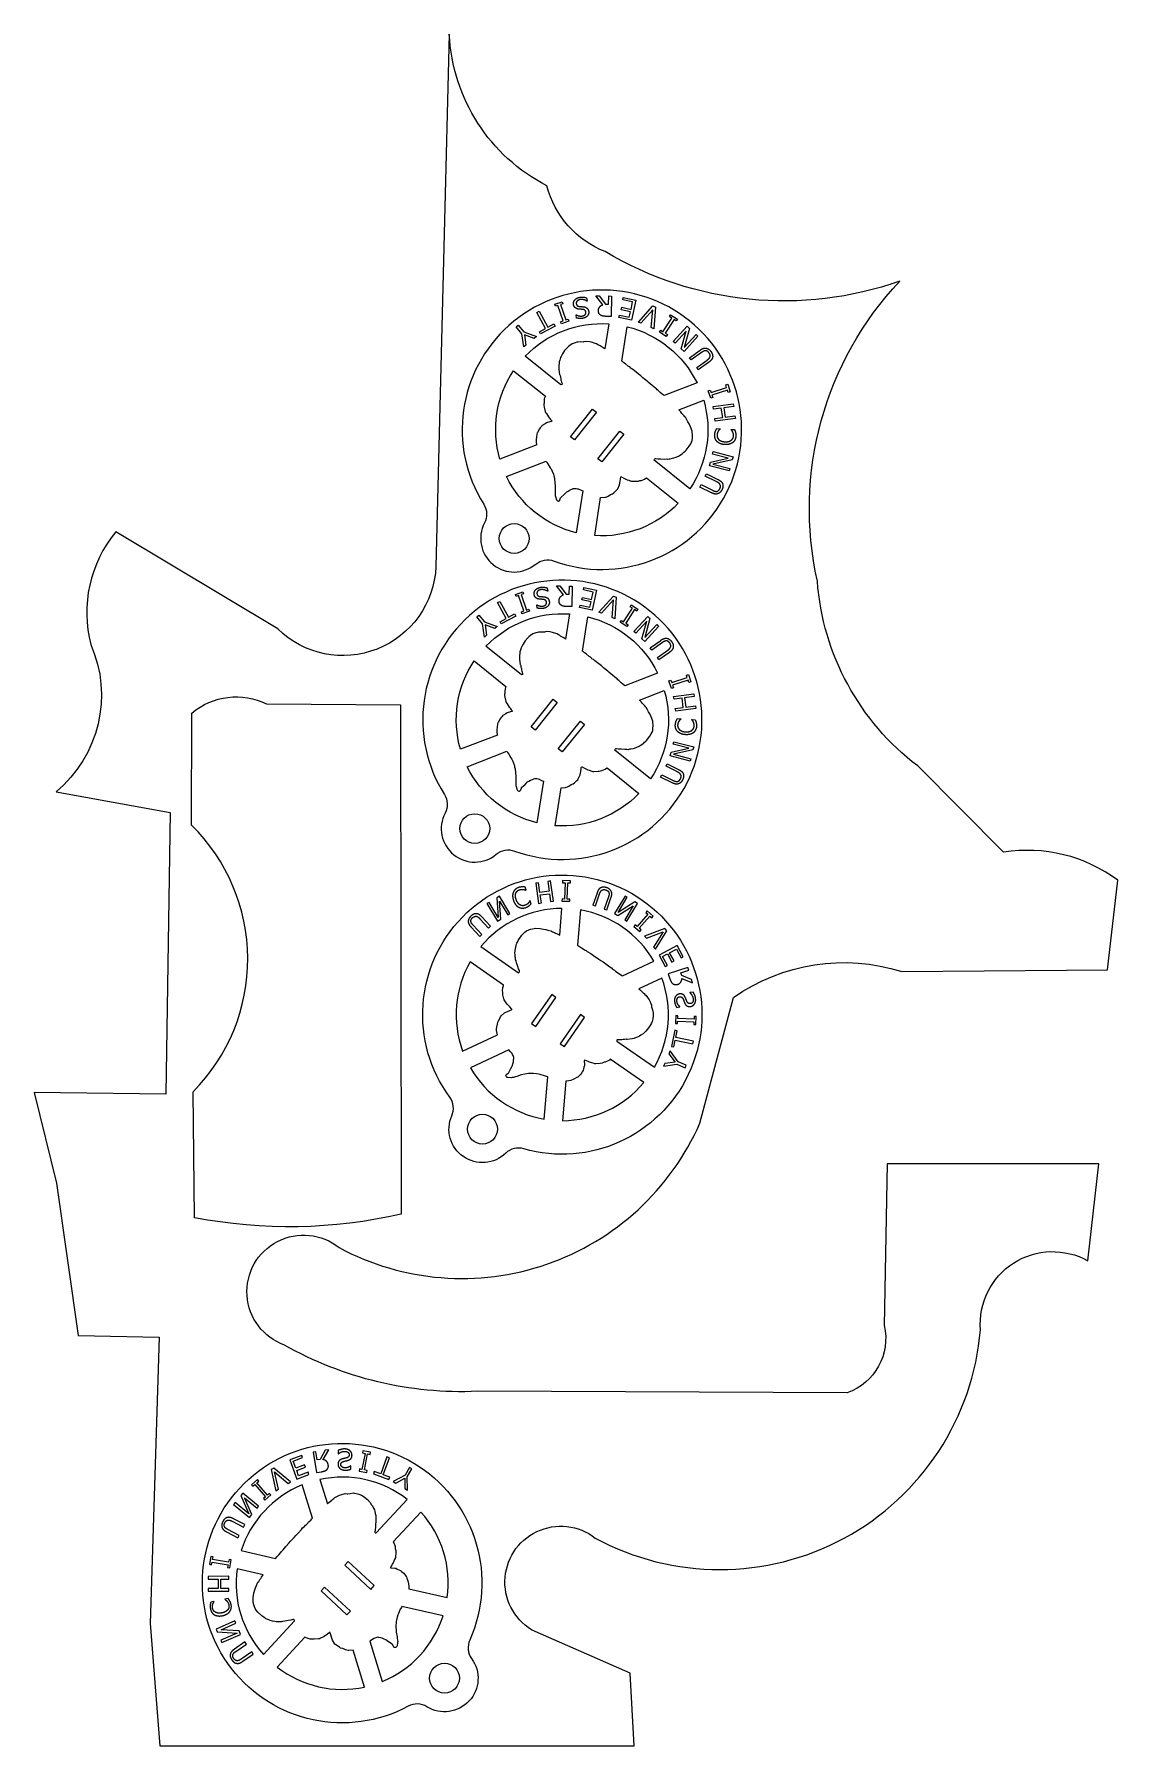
# Model space of a CAD drawing. Header units: millimetres. Extents: x -13 to 103, y 0 to 184.
import ezdxf

# ---------------------------------------------------------------- set-up
doc = ezdxf.new("R2010")
doc.units = ezdxf.units.MM
doc.layers.add('SCRAP_OUTLINE', color=8, linetype='Continuous')

msp = doc.modelspace()

# ---------------------------------------------------------------- linework, layer by layer
for points in [[(34.89, 131.34, 0.821365), (40.39, 126.91, -0.267689), (42.36, 127.25, 6.023346), (34.81, 133.34, -0.267689)], [(47.83, 150.03), (47.65, 150.15), (47.3, 150.35), (47.18, 150.43), (47.07, 150.48), (46.93, 150.57), (46.78, 150.61), (46.4, 150.74), (46.17, 150.79), (45.78, 150.82), (45.57, 150.78), (45.49, 150.77), (45.24, 150.78), (44.92, 150.77), (44.8, 150.74), (44.62, 150.68), (44.32, 150.57), (44.07, 150.41), (43.91, 150.29), (43.77, 150.15), (43.5, 149.85), (43.27, 149.49), (43.14, 149.22), (43.07, 149.1), (43, 148.84), (42.93, 148.64), (42.91, 148.5), (42.88, 148.26), (42.87, 148.02), (42.87, 147.83), (42.95, 147.29), (42.98, 147.26), (43.01, 147.19), (43.04, 147.01), (43.08, 146.86), (43.1, 146.71), (43.14, 146.59), (43.17, 146.46), (43.22, 146.33), (43.22, 146.26), (43.21, 146.22), (43.2, 146.2), (43.1, 146.17), (39.27, 149.25, -0.221398), (48.25, 152.72)], [(50.22, 152.42, -0.221398), (57.72, 146.38), (54.19, 145.01), (53.97, 145.18), (53.78, 145.34), (53.55, 145.57), (53.45, 145.65), (53.37, 145.73), (53.25, 145.81), (52.92, 146.11), (52.49, 146.46), (52.36, 146.58), (52.09, 146.8), (51.89, 146.94), (51.68, 147.14), (51.39, 147.36), (50.96, 147.7), (50.83, 147.83), (50.66, 147.92), (50.6, 147.96), (50.5, 148.09), (50.36, 148.16), (50.03, 148.43), (49.86, 148.54), (49.71, 148.68), (49.65, 148.72)], [(41.43, 144.95), (41.36, 144.83), (41.32, 144.66), (41.3, 144.43), (41.29, 144.35), (41.3, 144.22), (41.28, 144.09), (41.28, 143.98), (41.31, 143.76), (41.4, 143.32), (41.44, 143.21), (41.54, 143.08), (41.76, 142.73), (41.88, 142.6), (41.98, 142.44), (42.11, 142.31), (42.11, 142.29), (42.11, 142.27), (42.09, 142.24), (42.06, 142.23), (41.66, 142.14), (41.56, 142.1), (41.41, 142), (41.08, 141.8), (41.05, 141.77), (41, 141.69), (40.87, 141.55), (40.79, 141.46), (40.58, 141.06), (40.56, 141.02), (40.53, 140.88), (40.48, 140.59), (40.45, 140.25), (40.45, 140.02), (40.49, 139.78), (40.51, 139.72), (36.54, 138.19, -0.221398), (38.02, 147.69)], [(53.12, 138.1), (53.13, 138.13), (53.15, 138.2), (53.19, 138.23), (53.25, 138.26), (53.31, 138.26), (53.53, 138.22), (53.79, 138.22), (54.19, 138.2), (54.4, 138.21), (54.54, 138.18), (54.59, 138.18), (54.74, 138.22), (54.85, 138.22), (55.1, 138.28), (55.23, 138.32), (55.48, 138.41), (55.73, 138.52), (55.85, 138.59), (56.14, 138.77), (56.21, 138.82), (56.31, 138.93), (56.45, 139.05), (56.54, 139.14), (56.89, 139.59), (57.04, 139.84), (57.12, 140.01), (57.19, 140.2), (57.22, 140.44), (57.24, 140.69), (57.19, 141.21), (57.02, 141.66), (56.87, 141.99), (56.75, 142.21), (56.62, 142.42), (56.48, 142.69), (56.42, 142.75), (56.33, 142.83), (56.17, 143.02), (56.08, 143.1), (55.97, 143.26), (55.77, 143.48), (58.44, 144.51, -0.221398), (56.96, 135.01)], [(44.75, 130.28, -0.221398), (37.26, 136.32), (41.51, 137.97), (41.58, 137.84), (41.71, 137.68), (41.96, 137.27), (42.06, 137.14), (42.17, 136.9), (42.29, 136.59), (42.33, 136.44), (42.36, 136.27), (42.43, 136.08), (42.5, 135.3), (42.49, 134.8), (42.49, 134.66), (42.48, 134.43), (42.49, 134.29), (42.51, 134.19), (42.63, 133.83), (42.67, 133.77), (42.74, 133.71), (42.81, 133.69), (42.85, 133.69), (42.89, 133.7), (42.93, 133.72), (42.97, 133.76), (43, 133.83), (43.07, 134.02), (43.11, 134.08), (43.47, 134.42), (43.73, 134.67), (43.89, 134.76), (44.08, 134.88), (44.27, 134.95), (44.43, 135.03), (44.53, 135.04), (44.64, 135.05), (44.75, 135.04), (44.88, 135.02), (44.97, 134.99), (45.26, 134.85), (45.45, 134.78)], [(47.37, 134.06), (47.82, 134.1), (47.88, 134.11), (48.03, 134.16), (48.17, 134.22), (48.44, 134.38), (48.66, 134.48), (48.78, 134.58), (49.02, 134.83), (49.13, 134.92), (49.2, 135), (49.4, 135.44), (49.47, 135.8), (49.51, 136.06), (49.52, 136.24), (49.53, 136.29), (49.54, 136.3), (49.57, 136.31), (49.61, 136.29), (49.85, 136.15), (50.23, 135.97), (50.38, 135.93), (50.64, 135.83), (50.75, 135.81), (50.87, 135.81), (51.32, 135.83), (51.44, 135.84), (51.59, 135.89), (51.74, 135.91), (52.07, 136.05), (52.24, 136.15), (52.3, 136.19), (55.71, 133.45, -0.221398), (46.73, 129.98)], [(30.66, 100.18, 0.821365), (36.16, 95.75, -0.267689), (38.13, 96.1, 6.023346), (30.58, 102.18, -0.267689)], [(43.6, 118.87), (43.42, 118.99), (43.07, 119.19), (42.95, 119.27), (42.84, 119.32), (42.7, 119.42), (42.55, 119.46), (42.18, 119.59), (41.94, 119.64), (41.55, 119.67), (41.35, 119.62), (41.26, 119.61), (41.02, 119.62), (40.69, 119.61), (40.57, 119.58), (40.39, 119.53), (40.09, 119.42), (39.84, 119.25), (39.68, 119.13), (39.54, 119), (39.27, 118.69), (39.04, 118.33), (38.91, 118.07), (38.84, 117.94), (38.77, 117.68), (38.7, 117.49), (38.68, 117.34), (38.66, 117.1), (38.64, 116.86), (38.65, 116.67), (38.73, 116.13), (38.75, 116.1), (38.78, 116.04), (38.81, 115.86), (38.85, 115.7), (38.87, 115.56), (38.92, 115.43), (38.95, 115.3), (38.99, 115.17), (39, 115.1), (38.98, 115.06), (38.97, 115.05), (38.87, 115.01), (35.05, 118.1, -0.221398), (44.02, 121.57)], [(46, 121.26, -0.221398), (53.49, 115.22), (49.96, 113.86), (49.74, 114.03), (49.56, 114.18), (49.32, 114.41), (49.22, 114.49), (49.14, 114.58), (49.02, 114.66), (48.69, 114.95), (48.26, 115.3), (48.13, 115.43), (47.86, 115.64), (47.66, 115.78), (47.46, 115.98), (47.16, 116.2), (46.73, 116.54), (46.6, 116.67), (46.43, 116.76), (46.38, 116.81), (46.27, 116.93), (46.14, 117), (45.8, 117.27), (45.64, 117.39), (45.49, 117.52), (45.42, 117.56)], [(37.2, 113.79), (37.14, 113.68), (37.1, 113.51), (37.07, 113.27), (37.07, 113.19), (37.07, 113.06), (37.05, 112.94), (37.05, 112.82), (37.08, 112.61), (37.17, 112.16), (37.22, 112.05), (37.32, 111.92), (37.53, 111.57), (37.65, 111.44), (37.76, 111.28), (37.88, 111.15), (37.89, 111.13), (37.88, 111.11), (37.86, 111.08), (37.83, 111.07), (37.43, 110.99), (37.33, 110.94), (37.19, 110.84), (36.86, 110.64), (36.82, 110.61), (36.77, 110.53), (36.64, 110.4), (36.56, 110.3), (36.35, 109.9), (36.33, 109.86), (36.3, 109.73), (36.25, 109.43), (36.22, 109.09), (36.23, 108.86), (36.26, 108.63), (36.28, 108.56), (32.31, 107.03, -0.221398), (33.79, 116.54)], [(48.89, 106.94), (48.9, 106.97), (48.93, 107.04), (48.96, 107.07), (49.02, 107.1), (49.09, 107.1), (49.3, 107.06), (49.56, 107.06), (49.96, 107.04), (50.18, 107.05), (50.31, 107.02), (50.36, 107.02), (50.52, 107.06), (50.62, 107.06), (50.87, 107.12), (51, 107.16), (51.26, 107.25), (51.5, 107.37), (51.62, 107.43), (51.91, 107.61), (51.98, 107.66), (52.08, 107.78), (52.22, 107.89), (52.31, 107.99), (52.67, 108.43), (52.81, 108.68), (52.9, 108.86), (52.96, 109.04), (52.99, 109.28), (53.01, 109.53), (52.96, 110.05), (52.8, 110.5), (52.64, 110.83), (52.52, 111.05), (52.4, 111.26), (52.25, 111.53), (52.19, 111.59), (52.1, 111.68), (51.95, 111.87), (51.85, 111.94), (51.74, 112.1), (51.54, 112.32), (54.21, 113.36, -0.221398), (52.73, 103.85)], [(40.53, 99.13, -0.221398), (33.03, 105.16), (37.28, 106.81), (37.35, 106.68), (37.49, 106.52), (37.73, 106.12), (37.83, 105.98), (37.94, 105.74), (38.06, 105.43), (38.11, 105.29), (38.13, 105.11), (38.2, 104.92), (38.27, 104.14), (38.26, 103.64), (38.27, 103.5), (38.26, 103.27), (38.27, 103.14), (38.28, 103.03), (38.4, 102.67), (38.44, 102.61), (38.51, 102.56), (38.58, 102.53), (38.62, 102.53), (38.67, 102.54), (38.71, 102.57), (38.74, 102.6), (38.78, 102.67), (38.85, 102.86), (38.88, 102.93), (39.25, 103.26), (39.5, 103.52), (39.67, 103.6), (39.85, 103.73), (40.04, 103.79), (40.21, 103.87), (40.3, 103.89), (40.41, 103.89), (40.52, 103.88), (40.66, 103.86), (40.75, 103.83), (41.03, 103.69), (41.23, 103.62)], [(43.14, 102.9), (43.59, 102.94), (43.65, 102.95), (43.8, 103), (43.94, 103.07), (44.22, 103.23), (44.43, 103.32), (44.56, 103.43), (44.8, 103.67), (44.91, 103.76), (44.97, 103.84), (45.17, 104.29), (45.25, 104.64), (45.28, 104.9), (45.29, 105.09), (45.3, 105.13), (45.31, 105.14), (45.34, 105.15), (45.38, 105.14), (45.63, 104.99), (46, 104.81), (46.15, 104.77), (46.41, 104.67), (46.52, 104.65), (46.64, 104.65), (47.09, 104.67), (47.22, 104.68), (47.36, 104.73), (47.51, 104.75), (47.84, 104.89), (48.01, 104.99), (48.07, 105.03), (51.48, 102.29, -0.221398), (42.5, 98.82)], [(37.17, 63.64, -0.821365), (31.38, 67.67, 0.267689), (31.16, 69.66, -6.023346), (39.11, 64.12, 0.267689)], [(38.55, 83.03), (38.58, 83.04), (38.63, 83.09), (38.66, 83.13), (38.66, 83.2), (38.65, 83.26), (38.55, 83.46), (38.48, 83.71), (38.34, 84.08), (38.29, 84.29), (38.23, 84.41), (38.21, 84.46), (38.21, 84.62), (38.18, 84.72), (38.17, 84.98), (38.16, 85.12), (38.18, 85.39), (38.22, 85.65), (38.25, 85.79), (38.34, 86.12), (38.37, 86.2), (38.45, 86.32), (38.52, 86.49), (38.59, 86.6), (38.92, 87.07), (39.12, 87.28), (39.26, 87.41), (39.42, 87.52), (39.64, 87.62), (39.88, 87.71), (40.39, 87.81), (40.87, 87.77), (41.23, 87.72), (41.47, 87.67), (41.71, 87.6), (42.01, 87.54), (42.09, 87.5), (42.19, 87.44), (42.42, 87.34), (42.52, 87.27), (42.7, 87.21), (42.97, 87.08), (43.21, 89.94, 0.221398), (34.5, 85.85)], [(53.1, 84.27, 0.221398), (45.2, 89.77), (44.88, 86), (45.11, 85.84), (45.31, 85.7), (45.6, 85.54), (45.7, 85.47), (45.81, 85.41), (45.92, 85.32), (46.3, 85.08), (46.75, 84.77), (46.91, 84.68), (47.19, 84.48), (47.38, 84.33), (47.63, 84.19), (47.92, 83.97), (48.37, 83.65), (48.53, 83.56), (48.66, 83.42), (48.72, 83.38), (48.87, 83.32), (48.98, 83.21), (49.33, 82.96), (49.49, 82.84), (49.66, 82.73), (49.72, 82.68)], [(36.28, 76.37), (36.19, 76.82), (36.19, 76.88), (36.19, 77.04), (36.22, 77.19), (36.29, 77.5), (36.32, 77.73), (36.39, 77.88), (36.56, 78.18), (36.62, 78.31), (36.67, 78.4), (37.04, 78.71), (37.36, 78.88), (37.61, 78.99), (37.78, 79.05), (37.82, 79.07), (37.83, 79.09), (37.83, 79.12), (37.8, 79.15), (37.6, 79.35), (37.31, 79.66), (37.23, 79.79), (37.06, 80.01), (37.01, 80.11), (36.98, 80.23), (36.87, 80.67), (36.85, 80.79), (36.86, 80.94), (36.84, 81.09), (36.88, 81.44), (36.92, 81.64), (36.95, 81.71), (33.36, 84.21, 0.221398), (32.54, 74.62)], [(51.48, 81.3), (51.65, 81.16), (51.94, 80.88), (52.05, 80.79), (52.13, 80.69), (52.26, 80.59), (52.34, 80.46), (52.57, 80.13), (52.68, 79.92), (52.82, 79.56), (52.83, 79.35), (52.85, 79.26), (52.93, 79.03), (53.01, 78.72), (53.01, 78.59), (53.01, 78.4), (52.99, 78.08), (52.9, 77.8), (52.83, 77.61), (52.74, 77.44), (52.52, 77.1), (52.24, 76.77), (52.03, 76.58), (51.92, 76.47), (51.7, 76.33), (51.53, 76.21), (51.4, 76.15), (51.17, 76.06), (50.95, 75.98), (50.76, 75.93), (50.22, 75.85), (50.18, 75.87), (50.12, 75.88), (49.94, 75.85), (49.78, 75.85), (49.63, 75.83), (49.5, 75.84), (49.36, 75.83), (49.22, 75.83), (49.16, 75.82), (49.12, 75.8), (49.11, 75.78), (49.11, 75.68), (53.14, 72.87, 0.221398), (53.95, 82.46)], [(33.39, 72.81, 0.221398), (41.29, 67.31), (41.68, 71.85), (41.54, 71.88), (41.35, 71.96), (40.89, 72.09), (40.73, 72.14), (40.47, 72.18), (40.14, 72.21), (39.98, 72.21), (39.81, 72.19), (39.61, 72.2), (38.84, 72.05), (38.36, 71.9), (38.22, 71.86), (38.01, 71.79), (37.88, 71.76), (37.77, 71.75), (37.4, 71.76), (37.33, 71.78), (37.25, 71.84), (37.21, 71.9), (37.2, 71.94), (37.2, 71.98), (37.21, 72.03), (37.23, 72.07), (37.29, 72.12), (37.45, 72.24), (37.5, 72.3), (37.72, 72.74), (37.89, 73.06), (37.93, 73.24), (38, 73.45), (38.01, 73.65), (38.04, 73.83), (38.03, 73.92), (38, 74.03), (37.96, 74.14), (37.9, 74.26), (37.85, 74.34), (37.64, 74.57), (37.51, 74.74)], [(48.4, 73.73), (48.31, 73.64), (48.16, 73.55), (47.94, 73.46), (47.86, 73.43), (47.74, 73.41), (47.62, 73.35), (47.52, 73.32), (47.3, 73.29), (46.84, 73.25), (46.73, 73.26), (46.57, 73.32), (46.18, 73.43), (46.02, 73.5), (45.84, 73.56), (45.68, 73.64), (45.66, 73.64), (45.64, 73.63), (45.62, 73.61), (45.61, 73.57), (45.65, 73.17), (45.63, 73.05), (45.58, 72.89), (45.48, 72.52), (45.46, 72.48), (45.4, 72.4), (45.3, 72.24), (45.23, 72.14), (44.91, 71.82), (44.87, 71.8), (44.75, 71.73), (44.48, 71.6), (44.16, 71.47), (43.94, 71.41), (43.71, 71.38), (43.64, 71.38), (43.28, 67.14, 0.221398), (52, 71.23)], [(33.51, 9.37, -0.821365), (28.71, 4.19, 0.267689), (26.71, 4.25, -6.023346), (33.31, 11.36, 0.267689)], [(15.3, 28.02, 0.221398), (8.75, 20.96), (12.44, 20.12), (12.63, 20.32), (12.8, 20.5), (13, 20.76), (13.09, 20.85), (13.15, 20.95), (13.26, 21.04), (13.54, 21.39), (13.92, 21.79), (14.03, 21.93), (14.27, 22.19), (14.44, 22.36), (14.62, 22.58), (14.88, 22.84), (15.25, 23.24), (15.36, 23.39), (15.52, 23.5), (15.57, 23.55), (15.65, 23.69), (15.78, 23.78), (16.07, 24.09), (16.22, 24.23), (16.34, 24.39), (16.4, 24.44)], [(18.01, 26), (18.18, 26.14), (18.49, 26.39), (18.6, 26.49), (18.7, 26.56), (18.82, 26.67), (18.97, 26.73), (19.32, 26.91), (19.55, 26.99), (19.93, 27.08), (20.14, 27.06), (20.22, 27.07), (20.46, 27.11), (20.79, 27.15), (20.91, 27.14), (21.1, 27.11), (21.41, 27.04), (21.68, 26.91), (21.86, 26.82), (22.01, 26.71), (22.32, 26.44), (22.61, 26.12), (22.77, 25.88), (22.86, 25.76), (22.96, 25.52), (23.06, 25.33), (23.11, 25.19), (23.16, 24.96), (23.21, 24.73), (23.23, 24.54), (23.23, 23.99), (23.21, 23.96), (23.19, 23.89), (23.19, 23.71), (23.17, 23.55), (23.17, 23.4), (23.15, 23.27), (23.14, 23.13), (23.11, 23), (23.12, 22.93), (23.14, 22.89), (23.15, 22.88), (23.25, 22.86), (26.59, 26.46, 0.221398), (17.21, 28.6)], [(25.08, 21.9), (25.16, 21.79), (25.22, 21.63), (25.29, 21.4), (25.3, 21.32), (25.31, 21.19), (25.35, 21.07), (25.37, 20.96), (25.37, 20.74), (25.34, 20.28), (25.32, 20.17), (25.24, 20.02), (25.07, 19.65), (24.97, 19.5), (24.89, 19.33), (24.79, 19.19), (24.79, 19.16), (24.79, 19.14), (24.81, 19.12), (24.85, 19.11), (25.26, 19.09), (25.37, 19.06), (25.52, 18.98), (25.88, 18.83), (25.91, 18.8), (25.98, 18.73), (26.12, 18.62), (26.21, 18.53), (26.49, 18.17), (26.51, 18.13), (26.56, 18), (26.65, 17.71), (26.73, 17.38), (26.76, 17.16), (26.76, 16.92), (26.75, 16.86), (30.9, 15.91, 0.221398), (28.06, 25.1)], [(14.5, 13.43), (14.49, 13.46), (14.45, 13.52), (14.41, 13.55), (14.35, 13.57), (14.29, 13.56), (14.08, 13.49), (13.82, 13.45), (13.43, 13.37), (13.21, 13.35), (13.09, 13.31), (13.03, 13.3), (12.88, 13.32), (12.78, 13.3), (12.51, 13.32), (12.38, 13.34), (12.11, 13.39), (11.86, 13.47), (11.73, 13.52), (11.41, 13.65), (11.34, 13.7), (11.23, 13.79), (11.07, 13.89), (10.97, 13.97), (10.55, 14.36), (10.37, 14.58), (10.26, 14.75), (10.17, 14.92), (10.11, 15.15), (10.05, 15.4), (10.03, 15.92), (10.12, 16.39), (10.23, 16.74), (10.31, 16.97), (10.41, 17.2), (10.52, 17.49), (10.56, 17.56), (10.64, 17.65), (10.77, 17.86), (10.85, 17.95), (10.94, 18.12), (11.11, 18.37), (8.31, 19.01, 0.221398), (11.15, 9.81)], [(23.91, 6.9, 0.221398), (30.45, 13.96), (26.01, 14.97), (25.96, 14.84), (25.85, 14.66), (25.66, 14.22), (25.58, 14.07), (25.51, 13.82), (25.44, 13.5), (25.41, 13.35), (25.41, 13.17), (25.37, 12.97), (25.41, 12.19), (25.5, 11.7), (25.51, 11.56), (25.56, 11.33), (25.57, 11.2), (25.56, 11.09), (25.5, 10.72), (25.47, 10.65), (25.4, 10.59), (25.34, 10.56), (25.3, 10.55), (25.25, 10.55), (25.21, 10.57), (25.17, 10.6), (25.13, 10.66), (25.03, 10.84), (24.99, 10.9), (24.58, 11.18), (24.29, 11.39), (24.11, 11.45), (23.91, 11.55), (23.71, 11.59), (23.54, 11.64), (23.45, 11.65), (23.33, 11.63), (23.22, 11.61), (23.1, 11.57), (23.01, 11.53), (22.75, 11.35), (22.56, 11.25)], [(20.78, 10.26), (20.32, 10.23), (20.26, 10.23), (20.11, 10.26), (19.96, 10.31), (19.66, 10.43), (19.44, 10.49), (19.3, 10.58), (19.02, 10.78), (18.9, 10.86), (18.83, 10.93), (18.57, 11.34), (18.44, 11.68), (18.37, 11.93), (18.33, 12.11), (18.32, 12.15), (18.3, 12.17), (18.27, 12.17), (18.23, 12.15), (18.01, 11.97), (17.67, 11.74), (17.53, 11.68), (17.29, 11.54), (17.18, 11.5), (17.06, 11.48), (16.61, 11.44), (16.49, 11.44), (16.34, 11.46), (16.18, 11.46), (15.84, 11.55), (15.66, 11.62), (15.59, 11.66), (12.61, 8.45, 0.221398), (22, 6.31)]]:
    msp.add_lwpolyline(points, format="xyb", close=True)
for points in [[(42.51, 154.61), (42.44, 154.82), (43.24, 155.1), (43.31, 154.88), (43.05, 154.79), (43.62, 153.14), (43.88, 153.23), (43.95, 153.02), (43.15, 152.74), (43.07, 152.95), (43.34, 153.04), (42.77, 154.7)], [(49.8, 155.57), (51.14, 155.27), (50.68, 153.12), (49.33, 153.42), (49.39, 153.67), (50.45, 153.44), (50.57, 154.03), (49.59, 154.24), (49.64, 154.5), (50.63, 154.28), (50.8, 155.08), (49.74, 155.31)], [(51.69, 152.8), (51.42, 152.92), (52.97, 154.65), (53.26, 154.52), (53.1, 152.2), (52.81, 152.32), (52.97, 154.24)], [(39.35, 150.43), (39.11, 150.24), (38.91, 151.66), (38.29, 152.41), (38.52, 152.59), (39.12, 151.86), (40.49, 151.36), (40.24, 151.16), (39.18, 151.55)], [(40.52, 153.93), (40.78, 154.07), (41.7, 152.37), (42.35, 152.72), (42.47, 152.49), (40.92, 151.65), (40.8, 151.88), (41.44, 152.23)], [(54.77, 153.5), (54.89, 153.69), (55.61, 153.23), (55.49, 153.04), (55.25, 153.19), (54.31, 151.72), (54.54, 151.57), (54.42, 151.38), (53.7, 151.84), (53.82, 152.03), (54.06, 151.87), (55, 153.35)], [(55.17, 150.84), (56.66, 152.46), (56.9, 152.24), (56.33, 150.18), (57.62, 151.58), (57.82, 151.39), (56.33, 149.77), (56.02, 150.05), (56.55, 151.94), (55.37, 150.66)], [(60.81, 146.16), (61.03, 146.23), (61.29, 145.42), (61.08, 145.35), (60.99, 145.61), (59.33, 145.07), (59.41, 144.8), (59.2, 144.73), (58.93, 145.54), (59.15, 145.61), (59.24, 145.35), (60.9, 145.89)], [(44.12, 140.6), (46.51, 143.56), (46.93, 143.22), (44.55, 140.26)], [(59.44, 143.85), (61.62, 144.15), (61.66, 143.86), (60.59, 143.71), (60.73, 142.71), (61.8, 142.86), (61.84, 142.57), (59.66, 142.26), (59.62, 142.55), (60.48, 142.67), (60.33, 143.68), (59.48, 143.56)], [(47.05, 138.24), (49.43, 141.21), (49.86, 140.86), (47.48, 137.9)], [(59.47, 139), (61.6, 138.44), (61.51, 138.12), (59.43, 137.67), (61.26, 137.18), (61.19, 136.92), (59.07, 137.48), (59.17, 137.88), (61.08, 138.29), (59.4, 138.74)], [(38.28, 123.45), (38.21, 123.66), (39.01, 123.94), (39.09, 123.73), (38.82, 123.64), (39.39, 121.98), (39.65, 122.07), (39.73, 121.86), (38.92, 121.58), (38.85, 121.8), (39.11, 121.89), (38.55, 123.54)], [(45.57, 124.41), (46.92, 124.12), (46.45, 121.97), (45.11, 122.26), (45.16, 122.51), (46.22, 122.28), (46.35, 122.87), (45.36, 123.09), (45.41, 123.34), (46.4, 123.13), (46.58, 123.92), (45.52, 124.15)], [(47.46, 121.64), (47.19, 121.76), (48.75, 123.49), (49.04, 123.37), (48.88, 121.04), (48.59, 121.17), (48.74, 123.09)], [(35.12, 119.27), (34.88, 119.08), (34.68, 120.5), (34.07, 121.25), (34.29, 121.44), (34.89, 120.71), (36.26, 120.2), (36.01, 120), (34.96, 120.39)], [(36.29, 122.78), (36.55, 122.91), (37.47, 121.21), (38.12, 121.56), (38.25, 121.33), (36.69, 120.49), (36.57, 120.72), (37.22, 121.07)], [(50.54, 122.34), (50.66, 122.53), (51.38, 122.07), (51.26, 121.88), (51.02, 122.03), (50.08, 120.56), (50.31, 120.41), (50.19, 120.22), (49.48, 120.68), (49.6, 120.87), (49.83, 120.72), (50.78, 122.19)], [(50.94, 119.68), (52.43, 121.3), (52.67, 121.08), (52.1, 119.02), (53.39, 120.42), (53.59, 120.23), (52.1, 118.62), (51.79, 118.9), (52.32, 120.78), (51.14, 119.5)], [(56.59, 115), (56.8, 115.07), (57.06, 114.26), (56.85, 114.19), (56.76, 114.46), (55.1, 113.91), (55.19, 113.64), (54.97, 113.57), (54.71, 114.38), (54.92, 114.45), (55.01, 114.19), (56.67, 114.73)], [(39.89, 109.45), (42.28, 112.41), (42.71, 112.06), (40.32, 109.1)], [(55.21, 112.69), (57.39, 113), (57.43, 112.71), (56.37, 112.56), (56.51, 111.55), (57.57, 111.7), (57.61, 111.41), (55.44, 111.11), (55.39, 111.4), (56.25, 111.52), (56.11, 112.52), (55.25, 112.4)], [(42.82, 107.09), (45.21, 110.05), (45.63, 109.7), (43.25, 106.74)], [(55.24, 107.84), (57.37, 107.28), (57.28, 106.97), (55.2, 106.51), (57.04, 106.02), (56.97, 105.76), (54.84, 106.32), (54.95, 106.72), (56.86, 107.14), (55.17, 107.58)], [(42.29, 90.71), (41.97, 92.89), (41.68, 92.84), (41.84, 91.78), (40.84, 91.63), (40.68, 92.7), (40.39, 92.66), (40.71, 90.48), (41, 90.52), (40.87, 91.38), (41.88, 91.52), (42, 90.67)], [(44.12, 92.68), (44.13, 92.9), (43.28, 92.93), (43.27, 92.7), (43.55, 92.69), (43.49, 90.94), (43.22, 90.95), (43.21, 90.73), (44.06, 90.7), (44.07, 90.93), (43.79, 90.93), (43.84, 92.68)], [(37.63, 89.38), (36.5, 91.26), (36.22, 91.09), (36.36, 88.97), (35.38, 90.59), (35.15, 90.45), (36.28, 88.56), (36.64, 88.78), (36.5, 90.73), (37.4, 89.24)], [(50.2, 88.57), (51.34, 90.46), (51.05, 90.63), (49.24, 89.5), (50.22, 91.13), (49.99, 91.27), (48.85, 89.38), (49.21, 89.17), (50.87, 90.21), (49.97, 88.71)], [(52.87, 88.94), (53.01, 89.1), (52.37, 89.66), (52.22, 89.5), (52.44, 89.31), (51.29, 87.99), (51.07, 88.17), (50.93, 88.01), (51.57, 87.45), (51.72, 87.62), (51.51, 87.8), (52.66, 89.12)], [(53.06, 85.79), (53.25, 85.55), (54.47, 87.53), (54.27, 87.78), (52.09, 86.97), (52.29, 86.73), (54.09, 87.41)], [(56.24, 84.74), (55.59, 85.95), (53.65, 84.9), (54.31, 83.69), (54.54, 83.82), (54.02, 84.77), (54.55, 85.06), (55.03, 84.17), (55.26, 84.29), (54.78, 85.18), (55.5, 85.57), (56.02, 84.62)], [(40.39, 77.25), (42.56, 80.37), (42.11, 80.68), (39.94, 77.56)], [(43.48, 75.1), (45.65, 78.22), (45.2, 78.53), (43.03, 75.41)], [(57.37, 77.48), (57.6, 77.47), (57.63, 78.32), (57.41, 78.33), (57.4, 78.05), (55.65, 78.13), (55.66, 78.41), (55.44, 78.42), (55.4, 77.57), (55.62, 77.56), (55.64, 77.84), (57.38, 77.76)], [(57.28, 75.38), (57.34, 75.67), (55.45, 76.08), (55.6, 76.8), (55.35, 76.85), (54.97, 75.12), (55.23, 75.07), (55.38, 75.79)], [(54.25, 73.28), (54.13, 72.99), (55.55, 73.2), (56.44, 72.82), (56.56, 73.09), (55.69, 73.45), (54.82, 74.63), (54.69, 74.33), (55.36, 73.43)], [(22.62, 31.3), (22.66, 31.52), (21.82, 31.68), (21.78, 31.45), (22.06, 31.4), (21.73, 29.68), (21.46, 29.73), (21.42, 29.51), (22.26, 29.36), (22.3, 29.58), (22.02, 29.63), (22.34, 31.35)], [(13.79, 28.18), (14.05, 28.34), (12.26, 29.82), (11.99, 29.66), (12.48, 27.39), (12.75, 27.55), (12.32, 29.43)], [(15.27, 31.19), (13.98, 30.71), (14.75, 28.65), (16.04, 29.13), (15.95, 29.38), (14.93, 29), (14.72, 29.56), (15.67, 29.91), (15.57, 30.16), (14.63, 29.8), (14.34, 30.57), (15.36, 30.95)], [(24.68, 30.92), (24.41, 31.02), (23.74, 29.19), (23.05, 29.45), (22.96, 29.2), (24.62, 28.6), (24.71, 28.84), (24.01, 29.09)], [(26.35, 27.62), (26.61, 27.46), (26.6, 28.89), (27.1, 29.73), (26.85, 29.88), (26.37, 29.07), (25.09, 28.37), (25.36, 28.21), (26.35, 28.75)], [(10.65, 28.43), (10.5, 28.6), (9.85, 28.04), (10, 27.87), (10.21, 28.06), (11.36, 26.73), (11.15, 26.55), (11.3, 26.38), (11.94, 26.94), (11.79, 27.11), (11.58, 26.93), (10.43, 28.25)], [(10.63, 25.74), (8.93, 27.13), (8.72, 26.87), (9.58, 24.92), (8.11, 26.12), (7.93, 25.9), (9.64, 24.52), (9.91, 24.84), (9.11, 26.63), (10.46, 25.53)], [(5.73, 20.29), (5.5, 20.33), (5.36, 19.49), (5.58, 19.45), (5.63, 19.73), (7.35, 19.43), (7.3, 19.15), (7.53, 19.12), (7.67, 19.96), (7.45, 19.99), (7.4, 19.72), (5.68, 20.02)], [(23.04, 17.21), (20.26, 19.79), (19.88, 19.39), (22.67, 16.8)], [(7.42, 18.2), (5.22, 18.19), (5.22, 17.9), (6.3, 17.91), (6.3, 16.89), (5.22, 16.89), (5.22, 16.6), (7.42, 16.61), (7.42, 16.9), (6.56, 16.89), (6.56, 17.91), (7.42, 17.91)], [(20.49, 14.45), (17.7, 17.04), (17.33, 16.63), (20.11, 14.05)], [(8.09, 13.41), (6.06, 12.54), (6.19, 12.24), (8.32, 12.09), (6.57, 11.35), (6.68, 11.1), (8.7, 11.96), (8.54, 12.34), (6.59, 12.47), (8.19, 13.16)]]:
    msp.add_lwpolyline(points, close=True)
for points in [[(45.85, 155.52), (45.91, 155.16), (45.89, 155.16)], [(47.6, 154.78), (46.84, 155.75), (47.22, 155.74), (47.89, 154.85), (48.23, 154.84), (48.25, 155.72), (48.54, 155.71), (48.49, 153.51), (47.92, 153.53)], [(44.79, 153.35), (44.73, 153.7), (44.75, 153.7)], [(58.22, 149.65), (57.1, 148.85), (56.93, 149.09), (58.05, 149.89)], [(58.97, 148.59), (57.86, 147.79), (57.69, 148.03), (58.8, 148.83)], [(59.85, 141.48), (60.2, 141.46), (60.2, 141.43)], [(61.4, 141.36), (61.4, 141.38), (61.75, 141.36)], [(59.85, 135.75), (58.61, 136.36), (58.75, 136.62), (59.97, 136.01)], [(59.26, 134.59), (58.03, 135.2), (58.16, 135.46), (59.39, 134.85)], [(41.63, 124.37), (41.69, 124.01), (41.67, 124)], [(43.37, 123.62), (42.61, 124.59), (42.99, 124.59), (43.67, 123.69), (44, 123.69), (44.02, 124.56), (44.31, 124.55), (44.26, 122.35), (43.7, 122.37)], [(40.56, 122.2), (40.5, 122.54), (40.52, 122.54)], [(54, 118.5), (52.87, 117.69), (52.7, 117.93), (53.82, 118.73)], [(54.75, 117.44), (53.63, 116.64), (53.46, 116.87), (54.58, 117.67)], [(55.62, 110.32), (55.97, 110.3), (55.97, 110.28)], [(57.17, 110.21), (57.17, 110.23), (57.52, 110.21)], [(55.62, 104.59), (54.39, 105.2), (54.52, 105.47), (55.75, 104.85)], [(55.04, 103.43), (53.81, 104.04), (53.94, 104.3), (55.17, 103.69)], [(39.36, 91.89), (39.38, 91.9), (39.26, 92.23)], [(39.9, 90.44), (39.78, 90.77), (39.76, 90.76)], [(46.98, 91.59), (46.52, 90.3), (46.8, 90.2), (47.25, 91.5)], [(48.21, 91.17), (47.75, 89.87), (48.03, 89.77), (48.48, 91.07)], [(34.4, 88.83), (35.34, 87.82), (35.55, 88.02), (34.62, 89.02)], [(33.45, 87.94), (34.39, 86.93), (34.6, 87.13), (33.67, 88.14)], [(56.1, 82.41), (57.25, 81.96), (57.14, 82.32), (56.09, 82.72), (55.99, 83.03), (56.83, 83.3), (56.74, 83.58), (54.64, 82.91), (54.81, 82.37)], [(57.31, 80.95), (56.95, 80.9), (56.95, 80.88)], [(55.53, 79.31), (55.88, 79.36), (55.87, 79.38)], [(17.56, 30.73), (18.17, 31.8), (17.79, 31.74), (17.25, 30.76), (16.92, 30.7), (16.78, 31.57), (16.49, 31.52), (16.86, 29.35), (17.42, 29.44)], [(19.18, 31.72), (19.17, 31.35), (19.19, 31.35)], [(20.54, 29.73), (20.55, 30.08), (20.53, 30.08)], [(7.78, 24.13), (9.01, 23.49), (9.14, 23.75), (7.92, 24.38)], [(7.19, 22.97), (8.41, 22.34), (8.55, 22.6), (7.33, 23.23)], [(5.84, 15.46), (5.83, 15.49), (5.49, 15.42)], [(7.36, 15.8), (7.01, 15.73), (7.02, 15.71)], [(8.18, 10.13), (9.31, 10.92), (9.15, 11.16), (8.02, 10.37)], [(8.93, 9.07), (10.06, 9.85), (9.89, 10.09), (8.76, 9.31)]]:
    msp.add_lwpolyline(points)
for centre in [(38.08, 129.67), (33.85, 98.51), (34.68, 66.23), (30.6, 7.26)]:
    msp.add_circle(centre, 1.6)
for points in [[(44.46, 154.79), (44.44, 154.92), (44.5, 155.18), (44.58, 155.28)], [(44.98, 154.31), (44.75, 154.35), (44.49, 154.59), (44.46, 154.79)], [(44.58, 155.28), (44.67, 155.39), (44.91, 155.54), (45.11, 155.57)], [(45.18, 155.33), (44.94, 155.29), (44.73, 155.05), (44.75, 154.88)], [(44.75, 154.88), (44.77, 154.75), (44.93, 154.61), (45.08, 154.6)], [(45.08, 154.6), (45.18, 154.59), (45.35, 154.58), (45.48, 154.56)], [(45.11, 155.57), (45.35, 155.61), (45.7, 155.57), (45.85, 155.52)], [(45.89, 155.16), (45.73, 155.27), (45.34, 155.36), (45.18, 155.33)], [(45.48, 154.56), (45.6, 154.55), (45.79, 154.49), (45.88, 154.43)], [(45.88, 154.43), (45.95, 154.37), (46.06, 154.19), (46.08, 154.06)], [(47.13, 154.14), (47.13, 154.38), (47.39, 154.7), (47.6, 154.78)], [(44.75, 153.7), (44.87, 153.62), (45.22, 153.54), (45.39, 153.57)], [(45.46, 153.32), (45.27, 153.29), (44.94, 153.31), (44.79, 153.35)], [(45.45, 154.27), (45.35, 154.28), (45.07, 154.3), (44.98, 154.31)], [(45.39, 153.57), (45.6, 153.6), (45.81, 153.83), (45.79, 153.98)], [(45.79, 153.98), (45.76, 154.12), (45.59, 154.26), (45.45, 154.27)], [(46.08, 154.06), (46.13, 153.8), (45.77, 153.37), (45.46, 153.32)], [(47.37, 153.65), (47.25, 153.73), (47.12, 153.97), (47.13, 154.14)], [(47.92, 153.53), (47.73, 153.53), (47.48, 153.58), (47.37, 153.65)], [(58.05, 149.89), (58.23, 150.02), (58.55, 150.14), (58.71, 150.11)], [(58.63, 149.83), (58.53, 149.83), (58.34, 149.74), (58.22, 149.65)], [(59.02, 149.6), (58.94, 149.71), (58.74, 149.84), (58.63, 149.83)], [(58.71, 150.11), (58.86, 150.08), (59.1, 149.91), (59.22, 149.75)], [(58.8, 148.83), (58.93, 148.92), (59.07, 149.07), (59.11, 149.17)], [(59.4, 149.15), (59.37, 148.99), (59.17, 148.73), (58.97, 148.59)], [(59.11, 149.17), (59.15, 149.27), (59.1, 149.48), (59.02, 149.6)], [(59.22, 149.75), (59.33, 149.59), (59.42, 149.3), (59.4, 149.15)], [(59.62, 140.81), (59.63, 140.92), (59.67, 141.11), (59.7, 141.19)], [(59.88, 140.08), (59.74, 140.22), (59.61, 140.59), (59.62, 140.81)], [(59.7, 141.19), (59.73, 141.26), (59.8, 141.41), (59.85, 141.48)], [(60, 141.2), (59.95, 141.12), (59.88, 140.92), (59.87, 140.79)], [(59.87, 140.79), (59.86, 140.65), (59.96, 140.39), (60.07, 140.29)], [(60.7, 139.75), (60.43, 139.77), (60.02, 139.94), (59.88, 140.08)], [(60.2, 141.43), (60.16, 141.4), (60.05, 141.28), (60, 141.2)], [(60.07, 140.29), (60.17, 140.19), (60.51, 140.07), (60.72, 140.06)], [(61.57, 139.98), (61.41, 139.86), (60.98, 139.74), (60.7, 139.75)], [(60.72, 140.06), (60.95, 140.05), (61.28, 140.13), (61.4, 140.22)], [(61.56, 141.12), (61.52, 141.2), (61.43, 141.33), (61.4, 141.36)], [(61.4, 140.22), (61.51, 140.31), (61.63, 140.55), (61.64, 140.69)], [(61.64, 140.69), (61.65, 140.81), (61.6, 141.03), (61.56, 141.12)], [(61.9, 140.67), (61.88, 140.46), (61.72, 140.1), (61.57, 139.98)], [(61.75, 141.36), (61.78, 141.29), (61.83, 141.16), (61.85, 141.06)], [(61.85, 141.06), (61.88, 140.97), (61.9, 140.8), (61.9, 140.67)], [(59.96, 134.48), (59.8, 134.42), (59.47, 134.48), (59.26, 134.59)], [(59.39, 134.85), (59.53, 134.78), (59.73, 134.72), (59.83, 134.73)], [(59.83, 134.73), (59.94, 134.75), (60.11, 134.89), (60.18, 135.02)], [(60.2, 135.47), (60.15, 135.55), (59.98, 135.68), (59.85, 135.75)], [(60.4, 134.91), (60.31, 134.73), (60.09, 134.52), (59.96, 134.48)], [(59.97, 136.01), (60.18, 135.91), (60.43, 135.68), (60.48, 135.52)], [(60.18, 135.02), (60.24, 135.14), (60.25, 135.37), (60.2, 135.47)], [(60.48, 135.52), (60.52, 135.38), (60.49, 135.09), (60.4, 134.91)], [(40.23, 123.63), (40.21, 123.76), (40.27, 124.02), (40.35, 124.13)], [(40.76, 123.16), (40.52, 123.19), (40.27, 123.43), (40.23, 123.63)], [(40.35, 124.13), (40.44, 124.24), (40.69, 124.38), (40.89, 124.42)], [(40.95, 124.17), (40.71, 124.13), (40.5, 123.89), (40.53, 123.73)], [(40.53, 123.73), (40.55, 123.6), (40.7, 123.46), (40.85, 123.44)], [(40.85, 123.44), (40.95, 123.43), (41.13, 123.42), (41.26, 123.41)], [(40.89, 124.42), (41.12, 124.46), (41.47, 124.41), (41.63, 124.37)], [(41.67, 124), (41.5, 124.11), (41.12, 124.2), (40.95, 124.17)], [(41.26, 123.41), (41.37, 123.4), (41.57, 123.34), (41.65, 123.28)], [(41.65, 123.28), (41.73, 123.21), (41.83, 123.03), (41.85, 122.91)], [(42.9, 122.98), (42.91, 123.22), (43.16, 123.54), (43.37, 123.62)], [(40.52, 122.54), (40.64, 122.47), (40.99, 122.38), (41.17, 122.41)], [(41.23, 122.16), (41.05, 122.13), (40.71, 122.15), (40.56, 122.2)], [(41.22, 123.12), (41.12, 123.13), (40.85, 123.15), (40.76, 123.16)], [(41.17, 122.41), (41.37, 122.44), (41.58, 122.67), (41.56, 122.83)], [(41.56, 122.83), (41.54, 122.96), (41.36, 123.1), (41.22, 123.12)], [(41.85, 122.91), (41.9, 122.64), (41.55, 122.22), (41.23, 122.16)], [(43.14, 122.5), (43.02, 122.57), (42.9, 122.81), (42.9, 122.98)], [(43.7, 122.37), (43.51, 122.37), (43.25, 122.42), (43.14, 122.5)], [(53.82, 118.73), (54.01, 118.86), (54.33, 118.98), (54.49, 118.95)], [(54.41, 118.67), (54.31, 118.67), (54.12, 118.58), (54, 118.5)], [(54.79, 118.45), (54.71, 118.56), (54.51, 118.68), (54.41, 118.67)], [(54.49, 118.95), (54.63, 118.92), (54.88, 118.76), (54.99, 118.59)], [(54.58, 117.67), (54.7, 117.76), (54.85, 117.92), (54.88, 118.01)], [(55.17, 118), (55.14, 117.84), (54.94, 117.57), (54.75, 117.44)], [(54.88, 118.01), (54.92, 118.11), (54.88, 118.33), (54.79, 118.45)], [(54.99, 118.59), (55.11, 118.43), (55.19, 118.14), (55.17, 118)], [(55.47, 110.04), (55.5, 110.1), (55.58, 110.25), (55.62, 110.32)], [(55.39, 109.65), (55.4, 109.76), (55.44, 109.95), (55.47, 110.04)], [(55.65, 108.92), (55.51, 109.06), (55.38, 109.43), (55.39, 109.65)], [(55.77, 110.04), (55.72, 109.96), (55.65, 109.76), (55.64, 109.64)], [(55.64, 109.64), (55.63, 109.5), (55.74, 109.24), (55.84, 109.14)], [(56.47, 108.6), (56.2, 108.61), (55.8, 108.78), (55.65, 108.92)], [(55.97, 110.28), (55.93, 110.24), (55.83, 110.12), (55.77, 110.04)], [(55.84, 109.14), (55.95, 109.04), (56.28, 108.91), (56.49, 108.9)], [(57.34, 108.82), (57.19, 108.7), (56.75, 108.58), (56.47, 108.6)], [(56.49, 108.9), (56.72, 108.89), (57.05, 108.98), (57.17, 109.06)], [(57.33, 109.96), (57.29, 110.05), (57.2, 110.17), (57.17, 110.21)], [(57.17, 109.06), (57.28, 109.15), (57.41, 109.39), (57.42, 109.53)], [(57.42, 109.53), (57.42, 109.66), (57.37, 109.88), (57.33, 109.96)], [(57.67, 109.51), (57.66, 109.3), (57.49, 108.95), (57.34, 108.82)], [(57.52, 110.21), (57.55, 110.13), (57.6, 110), (57.63, 109.91)], [(57.63, 109.91), (57.65, 109.81), (57.68, 109.64), (57.67, 109.51)], [(55.75, 104.85), (55.95, 104.75), (56.2, 104.52), (56.25, 104.37)], [(55.73, 103.32), (55.58, 103.27), (55.25, 103.32), (55.04, 103.43)], [(55.17, 103.69), (55.3, 103.62), (55.51, 103.56), (55.61, 103.58)], [(55.61, 103.58), (55.71, 103.59), (55.88, 103.73), (55.95, 103.86)], [(55.97, 104.31), (55.92, 104.4), (55.75, 104.52), (55.62, 104.59)], [(56.17, 103.75), (56.09, 103.58), (55.87, 103.36), (55.73, 103.32)], [(55.95, 103.86), (56.01, 103.98), (56.02, 104.22), (55.97, 104.31)], [(56.25, 104.37), (56.3, 104.23), (56.26, 103.93), (56.17, 103.75)], [(38.55, 92.18), (38.35, 92.1), (38.06, 91.85), (37.98, 91.66)], [(38.26, 91.57), (38.31, 91.7), (38.51, 91.89), (38.64, 91.94)], [(38.94, 92.25), (38.84, 92.24), (38.68, 92.22), (38.55, 92.18)], [(38.64, 91.94), (38.76, 91.98), (38.98, 91.99), (39.08, 91.98)], [(39.26, 92.23), (39.18, 92.24), (39.04, 92.25), (38.94, 92.25)], [(39.08, 91.98), (39.17, 91.96), (39.31, 91.91), (39.36, 91.89)], [(47.4, 92.16), (47.25, 92.09), (47.05, 91.82), (46.98, 91.59)], [(48.02, 92.16), (47.83, 92.22), (47.53, 92.22), (47.4, 92.16)], [(47.49, 91.89), (47.57, 91.95), (47.8, 91.97), (47.93, 91.92)], [(47.93, 91.92), (48.06, 91.88), (48.24, 91.72), (48.26, 91.62)], [(48.5, 91.77), (48.44, 91.9), (48.21, 92.09), (48.02, 92.16)], [(37.98, 91.66), (37.91, 91.49), (37.92, 91.03), (38.01, 90.77)], [(38.01, 90.77), (38.1, 90.51), (38.37, 90.17), (38.55, 90.08)], [(38.3, 90.88), (38.22, 91.09), (38.21, 91.43), (38.26, 91.57)], [(38.7, 90.32), (38.58, 90.39), (38.37, 90.68), (38.3, 90.88)], [(39.24, 90.27), (39.11, 90.22), (38.83, 90.24), (38.7, 90.32)], [(39.59, 90.5), (39.53, 90.43), (39.36, 90.31), (39.24, 90.27)], [(39.32, 90.03), (39.43, 90.07), (39.6, 90.16), (39.67, 90.22)], [(39.76, 90.76), (39.74, 90.71), (39.66, 90.58), (39.59, 90.5)], [(39.67, 90.22), (39.73, 90.26), (39.85, 90.37), (39.9, 90.44)], [(47.25, 91.5), (47.3, 91.64), (47.41, 91.83), (47.49, 91.89)], [(48.26, 91.62), (48.29, 91.52), (48.26, 91.31), (48.21, 91.17)], [(48.48, 91.07), (48.56, 91.29), (48.58, 91.63), (48.5, 91.77)], [(33.44, 89.12), (33.3, 88.99), (33.16, 88.72), (33.15, 88.58)], [(33.15, 88.58), (33.14, 88.41), (33.29, 88.11), (33.45, 87.94)], [(33.43, 88.53), (33.42, 88.64), (33.5, 88.84), (33.61, 88.94)], [(33.67, 88.14), (33.56, 88.25), (33.45, 88.43), (33.43, 88.53)], [(34.01, 89.37), (33.86, 89.38), (33.59, 89.26), (33.44, 89.12)], [(33.61, 88.94), (33.71, 89.03), (33.93, 89.11), (34.03, 89.09)], [(34.62, 89.02), (34.46, 89.19), (34.17, 89.37), (34.01, 89.37)], [(34.03, 89.09), (34.13, 89.06), (34.3, 88.94), (34.4, 88.83)], [(38.55, 90.08), (38.72, 89.98), (39.12, 89.96), (39.32, 90.03)], [(54.81, 82.37), (54.87, 82.19), (54.99, 81.96), (55.09, 81.87)], [(55.09, 81.87), (55.2, 81.79), (55.46, 81.73), (55.63, 81.78)], [(55.63, 81.78), (55.86, 81.85), (56.09, 82.19), (56.1, 82.41)], [(57.57, 80.25), (57.54, 80.49), (57.4, 80.81), (57.31, 80.95)], [(55.85, 80.76), (55.58, 80.72), (55.27, 80.27), (55.31, 79.95)], [(55.31, 79.95), (55.33, 79.76), (55.44, 79.45), (55.53, 79.31)], [(55.56, 79.96), (55.54, 80.16), (55.7, 80.43), (55.85, 80.45)], [(55.87, 79.38), (55.76, 79.47), (55.58, 79.78), (55.56, 79.96)], [(56.26, 80.66), (56.18, 80.72), (55.97, 80.77), (55.85, 80.76)], [(55.85, 80.45), (55.99, 80.47), (56.17, 80.34), (56.23, 80.2)], [(56.23, 80.2), (56.26, 80.12), (56.36, 79.86), (56.39, 79.77)], [(56.49, 80.32), (56.45, 80.43), (56.34, 80.6), (56.26, 80.66)], [(56.39, 79.77), (56.49, 79.55), (56.79, 79.38), (57, 79.4)], [(56.64, 79.94), (56.6, 80.04), (56.54, 80.2), (56.49, 80.32)], [(57.01, 79.71), (56.88, 79.7), (56.7, 79.81), (56.64, 79.94)], [(56.95, 80.88), (57.1, 80.75), (57.29, 80.41), (57.31, 80.24)], [(57, 79.4), (57.13, 79.42), (57.36, 79.55), (57.44, 79.66)], [(57.31, 80.24), (57.34, 80), (57.17, 79.73), (57.01, 79.71)], [(57.44, 79.66), (57.52, 79.77), (57.59, 80.05), (57.57, 80.25)], [(19.9, 31.88), (19.66, 31.88), (19.33, 31.79), (19.18, 31.72)], [(19.19, 31.35), (19.34, 31.49), (19.71, 31.63), (19.87, 31.62)], [(19.87, 31.62), (20.12, 31.62), (20.36, 31.41), (20.36, 31.25)], [(20.47, 31.67), (20.37, 31.76), (20.1, 31.87), (19.9, 31.88)], [(20.66, 31.19), (20.66, 31.32), (20.56, 31.58), (20.47, 31.67)], [(17.42, 29.44), (17.6, 29.48), (17.85, 29.56), (17.95, 29.65)], [(18.11, 30.17), (18.07, 30.41), (17.78, 30.69), (17.56, 30.73)], [(17.95, 29.65), (18.05, 29.75), (18.14, 30), (18.11, 30.17)], [(19.31, 30.64), (19.24, 30.57), (19.16, 30.37), (19.16, 30.24)], [(19.16, 30.24), (19.15, 29.98), (19.56, 29.61), (19.89, 29.6)], [(19.68, 30.82), (19.56, 30.8), (19.38, 30.71), (19.31, 30.64)], [(19.46, 30.21), (19.47, 30.35), (19.62, 30.51), (19.76, 30.54)], [(19.91, 29.85), (19.71, 29.86), (19.46, 30.05), (19.46, 30.21)], [(20.08, 30.92), (19.98, 30.89), (19.81, 30.85), (19.68, 30.82)], [(19.76, 30.54), (19.85, 30.57), (20.12, 30.62), (20.21, 30.65)], [(19.89, 29.6), (20.07, 29.59), (20.4, 29.66), (20.54, 29.73)], [(20.53, 30.08), (20.42, 29.98), (20.09, 29.85), (19.91, 29.85)], [(20.36, 31.25), (20.35, 31.12), (20.22, 30.95), (20.08, 30.92)], [(20.21, 30.65), (20.44, 30.71), (20.66, 30.99), (20.66, 31.19)], [(6.78, 24.08), (6.69, 23.9), (6.65, 23.6), (6.69, 23.46)], [(7.23, 24.5), (7.09, 24.46), (6.87, 24.26), (6.78, 24.08)], [(6.98, 23.52), (6.92, 23.61), (6.94, 23.83), (7, 23.96)], [(7, 23.96), (7.07, 24.08), (7.24, 24.23), (7.35, 24.24)], [(7.92, 24.38), (7.72, 24.49), (7.38, 24.56), (7.23, 24.5)], [(7.35, 24.24), (7.45, 24.25), (7.65, 24.19), (7.78, 24.13)], [(6.69, 23.46), (6.74, 23.31), (6.98, 23.08), (7.19, 22.97)], [(7.33, 23.23), (7.19, 23.3), (7.02, 23.43), (6.98, 23.52)], [(5.43, 15.1), (5.42, 15), (5.42, 14.84), (5.45, 14.71)], [(5.49, 15.42), (5.47, 15.34), (5.44, 15.2), (5.43, 15.1)], [(5.69, 14.76), (5.67, 14.89), (5.68, 15.11), (5.71, 15.2)], [(6, 14.34), (5.88, 14.4), (5.72, 14.63), (5.69, 14.76)], [(5.71, 15.2), (5.74, 15.29), (5.81, 15.42), (5.84, 15.46)], [(7.02, 15.71), (7.06, 15.68), (7.18, 15.58), (7.25, 15.5)], [(7.25, 15.5), (7.31, 15.43), (7.41, 15.25), (7.43, 15.12)], [(7.43, 15.12), (7.46, 14.98), (7.4, 14.71), (7.31, 14.6)], [(7.54, 15.54), (7.5, 15.61), (7.41, 15.74), (7.36, 15.8)], [(7.52, 14.41), (7.64, 14.57), (7.72, 14.96), (7.68, 15.17)], [(7.68, 15.17), (7.65, 15.28), (7.58, 15.47), (7.54, 15.54)], [(5.45, 14.71), (5.49, 14.5), (5.7, 14.17), (5.87, 14.07)], [(5.87, 14.07), (6.04, 13.97), (6.49, 13.92), (6.76, 13.97)], [(6.7, 14.27), (6.48, 14.23), (6.13, 14.27), (6, 14.34)], [(7.31, 14.6), (7.22, 14.49), (6.9, 14.31), (6.7, 14.27)], [(6.76, 13.97), (7.03, 14.03), (7.4, 14.25), (7.52, 14.41)], [(7.59, 9.82), (7.56, 9.67), (7.64, 9.39), (7.76, 9.22)], [(8.02, 10.37), (7.83, 10.24), (7.61, 9.98), (7.59, 9.82)], [(7.76, 9.22), (7.87, 9.06), (8.12, 8.88), (8.26, 8.86)], [(7.96, 9.36), (7.88, 9.48), (7.84, 9.7), (7.88, 9.8)], [(7.88, 9.8), (7.91, 9.9), (8.06, 10.05), (8.18, 10.13)], [(8.34, 9.13), (8.24, 9.13), (8.05, 9.24), (7.96, 9.36)], [(8.76, 9.31), (8.64, 9.22), (8.44, 9.13), (8.34, 9.13)], [(8.26, 8.86), (8.42, 8.83), (8.74, 8.93), (8.93, 9.07)]]:
    msp.add_open_spline(points, degree=2)
at = {"layer": 'SCRAP_OUTLINE'}
for points in [[(31.11, 183.83), (29.67, 126.66, -0.649558), (12.69, 119.96), (-4.72, 130.37, 0.241817), (-7.39, 118.27, -0.334117), (-11.13, 102.47), (1.11, 100.25), (0.65, 70), (-13.48, 70.18), (-11.09, 60.44), (-8.76, 44.08), (-0.06, 43.88), (-1.03, 13.12), (0, 0), (50.98, 0), (50.53, 7.8), (40.32, 12.26, -1.09724), (46.79, 22.31, 0.541161), (88.17, 44.69, -0.599738), (99.72, 52.08), (100.88, 62.52), (78.14, 62.5), (77.83, 45.14, -0.382488), (73.86, 37.91), (34.14, 38.07, -0.141049), (13.4, 43.04, -1.183053), (19.28, 53.5, 0.436845), (58.03, 66.87), (61.63, 80.38, -0.232617), (79.71, 83.16), (101.8, 83.33), (102.92, 92.96, 0.202701), (90.65, 95.97), (81.43, 105.24, -0.215007), (70.65, 125.09, -0.249749), (79.52, 157.31, -0.222893), (47.86, 160.48, -0.241053), (41.6, 167.55, -0.268277)], [(25.94, 57.1, -0.104955), (3.75, 56.72), (3.59, 70.25, 0.415586), (3.43, 98.88), (3.46, 110.92, -0.296004), (11.49, 111.92), (25.86, 111.82)]]:
    msp.add_lwpolyline(points, format="xyb", close=True, dxfattribs=at)

doc.saveas('drawing.dxf')
